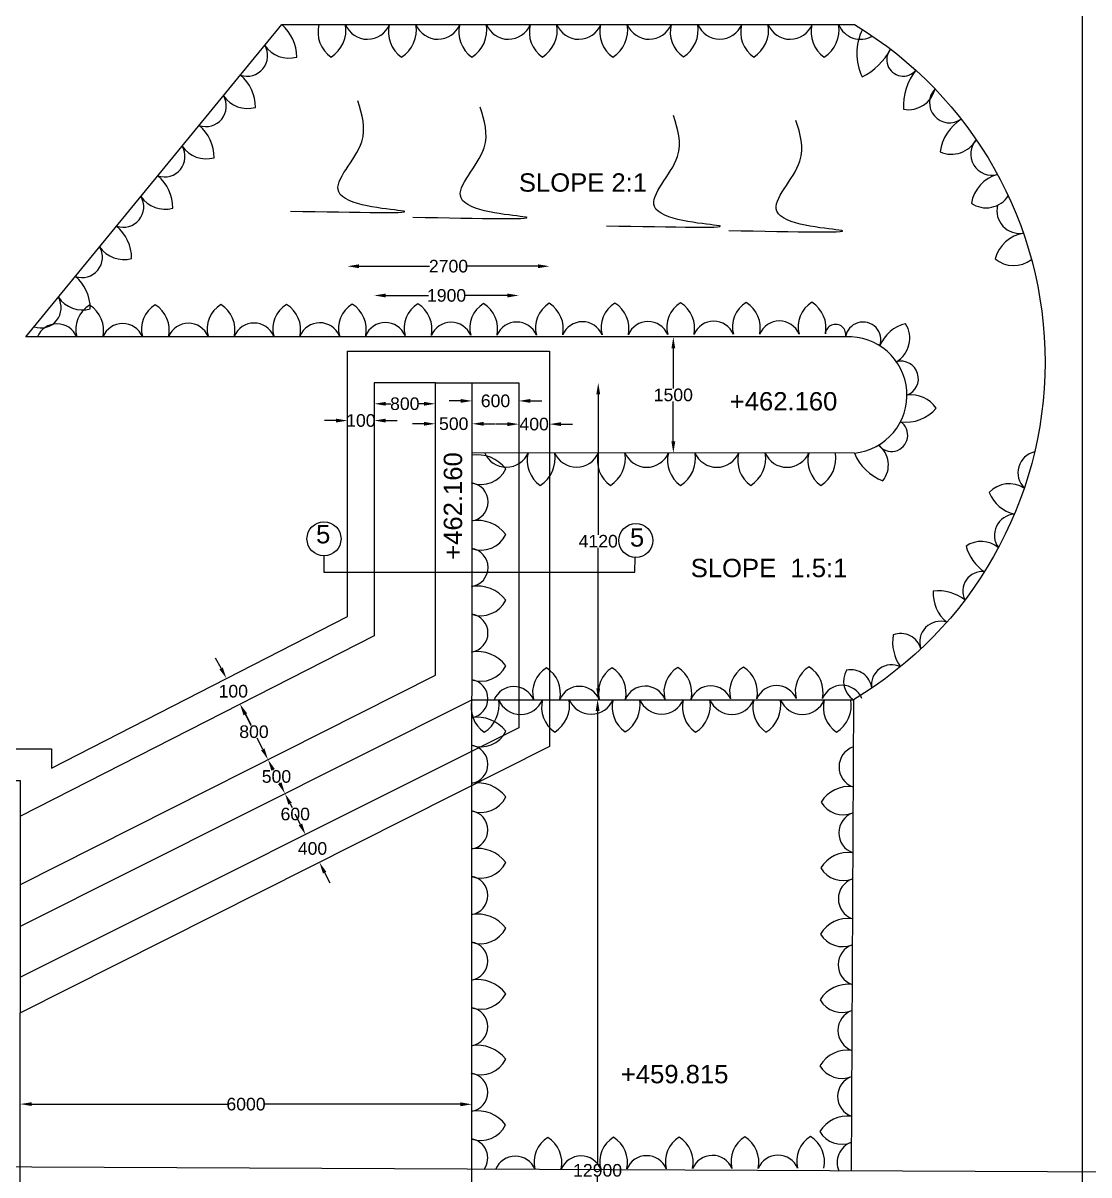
# Model space of a CAD drawing. Header units: inches. Extents: x 3910 to 36465, y 2 to 22749.
# Drawn here: x 24873 to 29522, y 9668 to 14690 of the extents above; entities that cross this region are included whole.
import ezdxf

# ---------------------------------------------------------------- set-up
doc = ezdxf.new("R2010")
doc.units = ezdxf.units.IN
doc.header["$MEASUREMENT"] = 0
doc.styles.get("Standard").update_dxf_attribs({"font": 'arial.ttf', "height": 55})
doc.dimstyles.get("Standard").update_dxf_attribs({"dimtxt": 55, "dimasz": 50, "dimexe": 0.18, "dimexo": 0.0625, "dimgap": 0.09, "dimtad": 0, "dimtih": 1, "dimtoh": 1, "dimdec": 4, "dimzin": 0, "dimdsep": 46, "dimtxsty": 'Standard', "dimcen": 0.09, "dimse1": 1, "dimse2": 1, "dimadec": 0, "dimazin": 0, "dimtfac": 1, "dimtdec": 4, "dimtofl": 0, "dimtmove": 0, "dimatfit": 3, "dimfxl": 1, "dimtolj": 1, "dimtzin": 0, "dimarcsym": 0})

# ---------------------------------------------------------------- blocks, each defined once
blk = doc.blocks.new('*D97')
at = {"color": 0, "lineweight": -2, "transparency": 16777216}
for p, q in [((25737, 11876.8), (25713.5, 11921)), ((25843.6, 11676.2), (25867.1, 11632))]:
    blk.add_line(p, q, dxfattribs=at)
at = {"color": 0, "transparency": 16777216}
for points in [[(25744.3, 11880.7), (25729.6, 11872.9), (25760.4, 11832.7)], [(25851, 11680.1), (25836.2, 11672.2), (25820.1, 11720.3)]]:
    blk.add_solid(points, dxfattribs=at)
at = {"layer": 'Defpoints', "color": 0, "transparency": 16777216}
for p in [(25760.4, 11832.7), (25820.1, 11720.3), (25820.1, 11720.3)]:
    blk.add_point(p, dxfattribs=at)
at = {"color": 0, "transparency": 16777216, "insert": (25790.3, 11776.5), "char_height": 55, "attachment_point": 5}
blk.add_mtext('\\A1;100', dxfattribs=at)
blk = doc.blocks.new('*D98')
at = {"color": 0, "lineweight": -2, "transparency": 16777216}
for p, q in [((25842.1, 11676.2), (25866.4, 11628)), ((25919.1, 11523.6), (25894.8, 11571.7))]:
    blk.add_line(p, q, dxfattribs=at)
at = {"color": 0, "transparency": 16777216}
for points in [[(25849.6, 11679.9), (25834.7, 11672.4), (25819.6, 11720.8)], [(25926.5, 11527.3), (25911.6, 11519.8), (25941.6, 11478.9)]]:
    blk.add_solid(points, dxfattribs=at)
at = {"layer": 'Defpoints', "color": 0, "transparency": 16777216}
for p in [(25957.4, 11790.2), (26079.3, 11548.4), (25941.6, 11478.9)]:
    blk.add_point(p, dxfattribs=at)
at = {"color": 0, "transparency": 16777216, "insert": (25880.6, 11599.9), "char_height": 55, "attachment_point": 5}
blk.add_mtext('\\A1;800', dxfattribs=at)
blk = doc.blocks.new('*D99')
at = {"color": 0, "lineweight": -2, "transparency": 16777216}
for p, q in [((25963.9, 11434.2), (25964.5, 11433)), ((25993.4, 11375.5), (25992.8, 11376.7))]:
    blk.add_line(p, q, dxfattribs=at)
at = {"color": 0, "transparency": 16777216}
for points in [[(25971.4, 11437.9), (25956.5, 11430.5), (25941.6, 11478.9)], [(26000.8, 11379.2), (25985.9, 11371.7), (26015.7, 11330.8)]]:
    blk.add_solid(points, dxfattribs=at)
at = {"layer": 'Defpoints', "color": 0, "transparency": 16777216}
for p in [(25941.6, 11478.9), (26015.7, 11330.8), (26015.7, 11330.8)]:
    blk.add_point(p, dxfattribs=at)
at = {"color": 0, "transparency": 16777216, "insert": (25978.7, 11404.8), "char_height": 55, "attachment_point": 5}
blk.add_mtext('\\A1;500', dxfattribs=at)
blk = doc.blocks.new('*D100')
at = {"color": 0, "lineweight": -2, "transparency": 16777216}
for p, q in [((26038.1, 11286), (26046.5, 11269.2)), ((26083.1, 11196), (26074.7, 11212.8))]:
    blk.add_line(p, q, dxfattribs=at)
at = {"color": 0, "transparency": 16777216}
for points in [[(26045.6, 11289.8), (26030.7, 11282.3), (26015.7, 11330.8)], [(26090.6, 11199.7), (26075.7, 11192.2), (26105.5, 11151.2)]]:
    blk.add_solid(points, dxfattribs=at)
at = {"layer": 'Defpoints', "color": 0, "transparency": 16777216}
for p in [(26015.7, 11330.8), (26105.5, 11151.2), (26105.5, 11151.2)]:
    blk.add_point(p, dxfattribs=at)
at = {"color": 0, "transparency": 16777216, "insert": (26060.6, 11241), "char_height": 55, "attachment_point": 5}
blk.add_mtext('\\A1;600', dxfattribs=at)
blk = doc.blocks.new('*D101')
at = {"color": 0, "lineweight": -2, "transparency": 16777216}
for p, q in [((26083, 11195.9), (26060.6, 11240.6)), ((26188.7, 10985.8), (26211.2, 10941.1))]:
    blk.add_line(p, q, dxfattribs=at)
at = {"color": 0, "transparency": 16777216}
for points in [[(26090.5, 11199.6), (26075.6, 11192.2), (26105.5, 11151.2)], [(26196.2, 10989.6), (26181.3, 10982.1), (26166.2, 11030.5)]]:
    blk.add_solid(points, dxfattribs=at)
at = {"layer": 'Defpoints', "color": 0, "transparency": 16777216}
for p in [(26105.5, 11151.2), (26166.2, 11030.5), (26166.2, 11030.5)]:
    blk.add_point(p, dxfattribs=at)
at = {"color": 0, "transparency": 16777216, "insert": (26135.9, 11090.9), "char_height": 55, "attachment_point": 5}
blk.add_mtext('\\A1;400', dxfattribs=at)
blk = doc.blocks.new('*D102')
at = {"color": 0, "lineweight": -2, "transparency": 16777216}
for p, q in [((24910.9, 9976.5), (25763.6, 9976.2)), ((26780.8, 9975.8), (25928.2, 9976.1))]:
    blk.add_line(p, q, dxfattribs=at)
at = {"color": 0, "transparency": 16777216}
for points in [[(24911, 9984.8), (24910.9, 9968.2), (24860.9, 9976.5)], [(26780.8, 9984.1), (26780.8, 9967.4), (26830.8, 9975.7)]]:
    blk.add_solid(points, dxfattribs=at)
at = {"layer": 'Defpoints', "color": 0, "transparency": 16777216}
for p in [(24860.9, 9976.5), (26830.8, 9975.7), (26830.8, 9975.7)]:
    blk.add_point(p, dxfattribs=at)
at = {"color": 0, "transparency": 16777216, "insert": (25845.9, 9976.1), "char_height": 55, "attachment_point": 5}
blk.add_mtext('\\A1;6000', dxfattribs=at)
blk = doc.blocks.new('*D103')
at = {"color": 0, "lineweight": -2, "transparency": 16777216}
for p, q in [((26238.6, 12956.9), (26188.6, 12956.9)), ((26455.3, 12956.9), (26505.3, 12956.9))]:
    blk.add_line(p, q, dxfattribs=at)
at = {"color": 0, "transparency": 16777216}
for points in [[(26238.6, 12965.2), (26238.6, 12948.5), (26288.6, 12956.9)], [(26455.3, 12965.2), (26455.3, 12948.5), (26405.3, 12956.9)]]:
    blk.add_solid(points, dxfattribs=at)
at = {"layer": 'Defpoints', "color": 0, "transparency": 16777216}
for p in [(26288.6, 12956.9), (26405.3, 12956.9), (26405.3, 12956.9)]:
    blk.add_point(p, dxfattribs=at)
at = {"color": 0, "transparency": 16777216, "insert": (26346.9, 12956.9), "char_height": 55, "attachment_point": 5}
blk.add_mtext('\\A1;100', dxfattribs=at)
blk = doc.blocks.new('*D104')
at = {"color": 0, "lineweight": -2, "transparency": 16777216}
for p, q in [((26455.3, 13030.1), (26477.7, 13030.1)), ((26621.6, 13030.1), (26599.2, 13030.1))]:
    blk.add_line(p, q, dxfattribs=at)
at = {"color": 0, "transparency": 16777216}
for points in [[(26455.3, 13038.4), (26455.3, 13021.8), (26405.3, 13030.1)], [(26621.6, 13038.4), (26621.6, 13021.8), (26671.6, 13030.1)]]:
    blk.add_solid(points, dxfattribs=at)
at = {"layer": 'Defpoints', "color": 0, "transparency": 16777216}
for p in [(26405.3, 13033.2), (26671.6, 13033.2), (26671.6, 13030.1)]:
    blk.add_point(p, dxfattribs=at)
at = {"color": 0, "transparency": 16777216, "insert": (26538.4, 13030.1), "char_height": 55, "attachment_point": 5}
blk.add_mtext('\\A1;800', dxfattribs=at)
blk = doc.blocks.new('*D105')
at = {"color": 0, "lineweight": -2, "transparency": 16777216}
for p, q in [((26621.6, 12942.9), (26571.6, 12942.9)), ((26882, 12942.7), (26932, 12942.7))]:
    blk.add_line(p, q, dxfattribs=at)
at = {"color": 0, "transparency": 16777216}
for points in [[(26621.6, 12951.2), (26621.6, 12934.5), (26671.6, 12942.8)], [(26882, 12951.1), (26882, 12934.4), (26832, 12942.8)]]:
    blk.add_solid(points, dxfattribs=at)
at = {"layer": 'Defpoints', "color": 0, "transparency": 16777216}
for p in [(26671.6, 12942.8), (26832, 12942.8), (26832, 12942.8)]:
    blk.add_point(p, dxfattribs=at)
at = {"color": 0, "transparency": 16777216, "insert": (26751.8, 12942.8), "char_height": 55, "attachment_point": 5}
blk.add_mtext('\\A1;500', dxfattribs=at)
blk = doc.blocks.new('*D106')
at = {"color": 0, "lineweight": -2, "transparency": 16777216}
for p, q in [((26782, 13042.6), (26732, 13042.6)), ((27086.1, 13042.6), (27136.1, 13042.6))]:
    blk.add_line(p, q, dxfattribs=at)
at = {"color": 0, "transparency": 16777216}
for points in [[(26782, 13050.9), (26782, 13034.2), (26832, 13042.6)], [(27086.1, 13050.9), (27086.1, 13034.2), (27036.1, 13042.6)]]:
    blk.add_solid(points, dxfattribs=at)
at = {"layer": 'Defpoints', "color": 0, "transparency": 16777216}
for p in [(26832, 13042.6), (27036.1, 13042.6), (27036.1, 13042.6)]:
    blk.add_point(p, dxfattribs=at)
at = {"color": 0, "transparency": 16777216, "insert": (26934.1, 13042.6), "char_height": 55, "attachment_point": 5}
blk.add_mtext('\\A1;600', dxfattribs=at)
blk = doc.blocks.new('*D107')
at = {"color": 0, "lineweight": -2, "transparency": 16777216}
for p, q in [((26986.1, 12941.3), (26936.1, 12941.3)), ((27219.4, 12941.3), (27269.4, 12941.3))]:
    blk.add_line(p, q, dxfattribs=at)
at = {"color": 0, "transparency": 16777216}
for points in [[(26986.1, 12949.6), (26986.1, 12932.9), (27036.1, 12941.3)], [(27219.4, 12949.6), (27219.4, 12932.9), (27169.4, 12941.3)]]:
    blk.add_solid(points, dxfattribs=at)
at = {"layer": 'Defpoints', "color": 0, "transparency": 16777216}
for p in [(27036.1, 12941.3), (27169.4, 12941.3), (27169.4, 12941.3)]:
    blk.add_point(p, dxfattribs=at)
at = {"color": 0, "transparency": 16777216, "insert": (27102.7, 12941.3), "char_height": 55, "attachment_point": 5}
blk.add_mtext('\\A1;400', dxfattribs=at)
blk = doc.blocks.new('*D108')
at = {"color": 0, "lineweight": -2, "transparency": 16777216}
for p, q in [((27382.2, 13071.9), (27382.2, 12458.8)), ((27382.2, 11789.3), (27382.2, 12402.4))]:
    blk.add_line(p, q, dxfattribs=at)
at = {"color": 0, "transparency": 16777216}
for points in [[(27373.8, 13071.9), (27390.5, 13071.9), (27382.2, 13121.9)], [(27373.8, 11789.3), (27390.5, 11789.3), (27382.2, 11739.3)]]:
    blk.add_solid(points, dxfattribs=at)
at = {"layer": 'Defpoints', "color": 0, "transparency": 16777216}
for p in [(27036.1, 13121.9), (27036.1, 11739.3), (27382.2, 11739.3)]:
    blk.add_point(p, dxfattribs=at)
at = {"color": 0, "transparency": 16777216, "insert": (27382.2, 12430.6), "char_height": 55, "attachment_point": 5}
blk.add_mtext('\\A1;4120', dxfattribs=at)
blk = doc.blocks.new('*D109')
at = {"color": 0, "lineweight": -2, "transparency": 16777216}
for p, q in [((27379.3, 11691.1), (27379.3, 9715.6)), ((27379.3, 7683.8), (27379.3, 9659.3))]:
    blk.add_line(p, q, dxfattribs=at)
at = {"color": 0, "transparency": 16777216}
for points in [[(27371, 11691.1), (27387.7, 11691.1), (27379.3, 11741.1)], [(27371, 7683.8), (27387.7, 7683.8), (27379.3, 7633.8)]]:
    blk.add_solid(points, dxfattribs=at)
at = {"layer": 'Defpoints', "color": 0, "transparency": 16777216}
for p in [(27386.1, 11741.1), (27379.3, 7633.8), (27389, 7633.8)]:
    blk.add_point(p, dxfattribs=at)
at = {"color": 0, "transparency": 16777216, "insert": (27379.3, 9687.4), "char_height": 55, "attachment_point": 5}
blk.add_mtext('\\A1;12900', dxfattribs=at)
blk = doc.blocks.new('*D135')
at = {"color": 0, "lineweight": -2, "transparency": 16777216}
for p, q in [((26455.3, 13502.3), (26641.1, 13502.3)), ((26986.1, 13502.3), (26800.2, 13502.3))]:
    blk.add_line(p, q, dxfattribs=at)
at = {"color": 0, "transparency": 16777216}
for points in [[(26455.3, 13510.6), (26455.3, 13493.9), (26405.3, 13502.3)], [(26986.1, 13510.6), (26986.1, 13493.9), (27036.1, 13502.3)]]:
    blk.add_solid(points, dxfattribs=at)
at = {"layer": 'Defpoints', "color": 0, "transparency": 16777216}
for p in [(27036.1, 13502.3), (26405.3, 13121.8), (27036.1, 13121.9)]:
    blk.add_point(p, dxfattribs=at)
at = {"color": 0, "transparency": 16777216, "insert": (26720.7, 13502.3), "char_height": 55, "attachment_point": 5}
blk.add_mtext('\\A1;1900', dxfattribs=at)
blk = doc.blocks.new('*D136')
at = {"color": 0, "lineweight": -2, "transparency": 16777216}
for p, q in [((26338.6, 13629.8), (26646.4, 13629.8)), ((27119.4, 13629.8), (26811.6, 13629.8))]:
    blk.add_line(p, q, dxfattribs=at)
at = {"color": 0, "transparency": 16777216}
for points in [[(26338.6, 13638.1), (26338.6, 13621.4), (26288.6, 13629.8)], [(27119.4, 13638.1), (27119.4, 13621.4), (27169.4, 13629.8)]]:
    blk.add_solid(points, dxfattribs=at)
at = {"layer": 'Defpoints', "color": 0, "transparency": 16777216}
for p in [(27169.4, 13629.8), (26288.6, 13259.1), (27169.4, 13259.1)]:
    blk.add_point(p, dxfattribs=at)
at = {"color": 0, "transparency": 16777216, "insert": (26729, 13629.8), "char_height": 55, "attachment_point": 5}
blk.add_mtext('\\A1;2700', dxfattribs=at)
blk = doc.blocks.new('*D137')
at = {"color": 0, "lineweight": -2, "transparency": 16777216}
for p, q in [((27709.6, 13271.3), (27709.6, 13096.7)), ((27709.6, 12865.7), (27709.6, 13040.3))]:
    blk.add_line(p, q, dxfattribs=at)
at = {"color": 0, "transparency": 16777216}
for points in [[(27701.2, 13271.3), (27717.9, 13271.3), (27709.6, 13321.3)], [(27701.2, 12865.7), (27717.9, 12865.7), (27709.6, 12815.7)]]:
    blk.add_solid(points, dxfattribs=at)
at = {"layer": 'Defpoints', "color": 0, "transparency": 16777216}
for p in [(27758, 13321.3), (27709.6, 12815.7), (27757.8, 12815.7)]:
    blk.add_point(p, dxfattribs=at)
at = {"color": 0, "transparency": 16777216, "insert": (27709.6, 13068.5), "char_height": 55, "attachment_point": 5}
blk.add_mtext('\\A1;1500', dxfattribs=at)

msp = doc.modelspace()

# ---------------------------------------------------------------- linework, layer by layer
at = {"color": 0}
for points in [[(29493.07547, 16571.57452), (29493.07547, 4133.64921), (26857.74873, 4160.96472), (26774.35758, 3804.99464), (26582.55787, 4447.88378), (26487.25357, 4158.58367), (22085.28161, 4176.2838), (22011.38247, 3714.01365), (21986.97914, 4463.44912), (21891.37044, 4178.47282), (17134.33847, 4189.82344), (17052.2519, 3736.70962), (16877.24269, 4480.00238), (16795.54294, 4193.04374), (4197.27344, 4171.83137)], [(23056.17918, 10854.6629), (23056.17918, 11328.12688), (24086.21316, 11328.12688), (24086.21316, 11526.17555), (24997.04682, 11526.17555), (24997.04682, 11441.83097), (26288.62798, 12103.10146), (26288.62798, 13259.13166), (27169.36902, 13259.13166), (27169.36902, 11535.02345), (24861.70453, 10374.33411), (24861.70453, 11386.31243), (24220.32681, 11386.31243), (24216.56018, 8031.77863), (24860.94981, 8031.77863), (24860.94981, 10373.9545)], [(26829.92671, 7658.62729), (26832.07066, 13121.89659), (27036.09574, 13121.89659), (27036.09574, 11616.47486), (24861.70453, 10529.40353)], [(24861.70453, 10934.6766), (26671.63513, 11846.87637), (26671.63513, 13121.89659), (26832.07063, 13121.83363)], [(26671.63513, 13121.83363), (26405.25492, 13121.83363), (26405.25492, 12018.34979), (24861.70453, 11232.11916)], [(28499.8051, 12815.44687), (26831.95065, 12816.10138)], [(26186.03621, 12367.0747), (26186.03621, 12296.08155), (27541.72549, 12296.08155), (27543.83699, 12359.80995)], [(24861.70453, 10752.82744), (26831.52809, 11739.31038), (28494.77937, 11739.31038), (28485.12038, 9684.53949)], [(29658.94382, 10083.77927), (29658.94382, 9679.02163), (18263.61847, 9732.5883), (10790.60931, 9726.44883), (3993.25348, 9715.10557), (3993.25348, 10207.81145)]]:
    msp.add_lwpolyline(points, dxfattribs=at)
msp.add_lwpolyline([(28460.5862, 13321.2819), (24885.05693, 13321.2819), (26001.78169, 14683.14057), (28500.2716, 14683.14057, -0.5661813239), (28494.77937, 11739.31038, 0.0018656767)], format="xyb", dxfattribs=at)
for centre in [(26186.03621, 12441.25351), (27546.29339, 12433.94807)]:
    msp.add_circle(centre, 74.17881, dxfattribs=at)
for centre, radius, start, end in [((25881.64839, 14541.90374), 185.41804, 0.00553469, 49.61615912), ((26293.10267, 14650.97344), 133.3537, 166.04164516, 235.15548938), ((26140.63658, 14660.434), 141.26603, 302.67911941, 9.3666203), ((26375.53108, 14722.6893), 103.26762, 202.3471116, 337.93327544), ((26600.34146, 14650.97344), 133.3537, 166.04164516, 235.15548938), ((26447.87537, 14660.434), 141.26603, 302.67911941, 9.3666203), ((26682.76987, 14722.6893), 103.26762, 202.3471116, 337.93327544), ((26907.58025, 14650.97344), 133.3537, 166.04164516, 235.15548938), ((26755.11417, 14660.434), 141.26603, 302.67911941, 9.3666203), ((26990.00866, 14722.6893), 103.26762, 202.3471116, 337.93327544), ((27214.81905, 14650.97344), 133.3537, 166.04164516, 235.15548938), ((27062.35296, 14660.434), 141.26603, 302.67911941, 9.3666203), ((27297.24746, 14722.6893), 103.26762, 202.3471116, 337.93327544), ((27522.05784, 14650.97344), 133.3537, 166.04164516, 235.15548938), ((27369.59175, 14660.434), 141.26603, 302.67911941, 9.3666203), ((27604.48625, 14722.6893), 103.26762, 202.3471116, 337.93327544), ((27829.60514, 14651.72596), 133.3537, 166.04164516, 235.15548938), ((27677.13905, 14661.18652), 141.26603, 302.67911941, 9.3666203), ((27912.03355, 14723.44182), 103.26762, 202.3471116, 337.93327544), ((28136.52846, 14650.97344), 133.3537, 166.04164516, 235.15548938), ((27984.06238, 14660.434), 141.26603, 302.67911941, 9.3666203), ((28218.95688, 14722.6893), 103.26762, 202.3471116, 337.93327544), ((28443.76726, 14650.97344), 133.3537, 166.04164516, 235.15548938), ((28291.30117, 14660.434), 141.26603, 302.67911941, 9.3666203), ((28526.19567, 14722.6893), 103.26762, 202.3471116, 300.13649095), ((28746.76789, 14557.04315), 236.97755, 153.69224649, 205.43111115), ((25851.08633, 14547.47638), 88.90367, 250.71619012, 30.58027214), ((26032.95875, 14665.09891), 127.81225, 214.49976958, 285.4773655), ((28404.23425, 14711.62947), 286.76236, 296.62642274, 331.86301157), ((28712.08919, 14530.47084), 71.63961, 140.12744235, 320.27464976), ((28961.58092, 14330.56115), 248.07805, 141.59083291, 183.82014381), ((25701.59281, 14322.32388), 185.41804, 0.00553469, 49.61615912), ((25671.03075, 14327.89653), 88.90367, 250.71619012, 30.58027214), ((25852.90317, 14445.51906), 127.81225, 214.49976958, 285.4773655), ((28734.94384, 14431.8196), 119.62466, 259.94300701, 346.17907241), ((28914.15105, 14342.55476), 87.50899, 136.09181859, 305.89719008), ((29075.73349, 14099.4098), 204.52984, 122.62607482, 171.9484538), ((25521.53722, 14102.74403), 185.41804, 0.00553469, 49.61615912), ((28921.93314, 14244.30918), 126.04581, 247.26477015, 330.22941454), ((29098.14853, 14118.72037), 91.82785, 136.67748206, 286.12994788), ((25490.97516, 14108.31667), 88.90367, 250.71619012, 30.58027214), ((25672.84758, 14225.9392), 127.81225, 214.49976958, 285.4773655), ((25341.48164, 13883.16417), 185.41804, 0.00553469, 49.61615912), ((29167.0789, 13876.39628), 160.11076, 105.73457505, 169.88420886), ((25310.91958, 13888.73682), 88.90367, 250.71619012, 30.58027214), ((25492.792, 14006.35935), 127.81225, 214.49976958, 285.4773655), ((29074.26275, 13999.45594), 114.9479, 235.68218757, 327.04767116), ((29220.50956, 13872.3916), 99.74992, 166.55536177, 279.28989767), ((25161.42605, 13663.58432), 185.41804, 0.00553469, 49.61615912), ((29263.60372, 13619.29199), 156.99567, 99.89978821, 163.98648082), ((25130.86399, 13669.15696), 88.90367, 250.71619012, 30.58027214), ((25312.73641, 13786.77949), 127.81225, 214.49976958, 285.4773655), ((29194.70261, 13760.6667), 127.83277, 230.09747779, 307.18317431), ((24981.37047, 13444.00447), 185.41804, 0.00553469, 49.61615912), ((24950.80841, 13449.57711), 88.90367, 250.71619012, 30.58027214), ((25132.68083, 13567.19964), 127.81225, 214.49976958, 285.4773655), ((25515.52767, 13354.14266), 125.56537, 121.33579511, 194.3321444), ((25380.7269, 13350.64103), 130.75213, 348.02204591, 57.89035624), ((25801.93422, 13355.25438), 125.56537, 121.33579511, 194.3321444), ((25667.13346, 13351.75275), 130.75213, 348.02204591, 57.89035624), ((26088.34078, 13356.3661), 125.56537, 121.33579511, 194.3321444), ((25953.54002, 13352.86447), 130.75213, 348.02204591, 57.89035624), ((26374.74734, 13357.47783), 125.56537, 121.33579511, 194.3321444), ((26239.94657, 13353.97619), 130.75213, 348.02204591, 57.89035624), ((26661.1539, 13358.58955), 125.56537, 121.33579511, 194.3321444), ((26526.35313, 13355.08792), 130.75213, 348.02204591, 57.89035624), ((26947.56045, 13359.70127), 125.56537, 121.33579511, 194.3321444), ((26812.75969, 13356.19964), 130.75213, 348.02204591, 57.89035624), ((27233.96701, 13360.81299), 125.56537, 121.33579511, 194.3321444), ((27099.16625, 13357.31136), 130.75213, 348.02204591, 57.89035624), ((27520.37357, 13361.92472), 125.56537, 121.33579511, 194.3321444), ((27385.5728, 13358.42308), 130.75213, 348.02204591, 57.89035624), ((27806.78013, 13363.03644), 125.56537, 121.33579511, 194.3321444), ((27671.97936, 13359.53481), 130.75213, 348.02204591, 57.89035624), ((28093.18669, 13364.14816), 125.56537, 121.33579511, 194.3321444), ((27958.38592, 13360.64653), 130.75213, 348.02204591, 57.89035624), ((28379.59324, 13365.25989), 125.56537, 121.33579511, 194.3321444), ((28244.79248, 13361.75825), 130.75213, 348.02204591, 57.89035624), ((25229.12111, 13353.03094), 125.56537, 121.33579511, 194.3321444), ((25094.32034, 13349.5293), 130.75213, 348.02204591, 57.89035624), ((25021.77993, 13285.93045), 92.94614, 22.79975223, 157.64504687), ((25308.18648, 13287.04217), 92.94614, 22.79975223, 157.64504687), ((25594.59304, 13288.15389), 92.94614, 22.79975223, 157.64504687), ((25880.9996, 13289.26562), 92.94614, 22.79975223, 157.64504687), ((26167.40616, 13290.37734), 92.94614, 22.79975223, 157.64504687), ((26453.81272, 13291.48906), 92.94614, 22.79975223, 157.64504687), ((26740.21927, 13292.60078), 92.94614, 22.79975223, 157.64504687), ((27026.62583, 13293.71251), 92.94614, 22.79975223, 157.64504687), ((27313.03239, 13294.82423), 92.94614, 22.79975223, 157.64504687), ((27599.43895, 13295.93595), 92.94614, 22.79975223, 157.64504687), ((27885.8455, 13297.04767), 92.94614, 22.79975223, 157.64504687), ((28172.25206, 13298.1594), 92.94614, 22.79975223, 157.64504687), ((28417.2162, 13331.73505), 44.61193, 346.44892987, 176.2889286), ((28537.3403, 13308.8775), 77.74999, 340.04073533, 170.81968474), ((28758.88597, 13223.62099), 159.65487, 103.01701451, 158.42179742), ((28620.56467, 13316.12688), 120.21868, 301.14119283, 31.62992287), ((28474.7163, 13067.93955), 253.73609, 275.67453612, 93.19235078), ((28702.32408, 13139.55701), 76.23483, 290.04357109, 104.88910019), ((28743.68515, 12929.93101), 138.84666, 35.80507934, 96.29855098), ((28726.03445, 13119.28963), 169.28914, 261.28765075, 320.30318415), ((28660.96392, 12892.89025), 71.01443, 217.27551471, 56.27508928), ((26981.41222, 12856.72901), 103.26762, 202.3471116, 337.93327544), ((27205.58463, 12783.50812), 133.3537, 166.04164516, 235.15548938), ((27053.11854, 12792.96868), 141.26603, 302.67911941, 9.3666203), ((27287.43189, 12856.60892), 103.26762, 202.3471116, 337.93327544), ((27511.60431, 12783.38803), 133.3537, 166.04164516, 235.15548938), ((27359.13822, 12792.84859), 141.26603, 302.67911941, 9.3666203), ((27593.45157, 12856.48883), 103.26762, 202.3471116, 337.93327544), ((27817.62398, 12783.26794), 133.3537, 166.04164516, 235.15548938), ((27665.15789, 12792.7285), 141.26603, 302.67911941, 9.3666203), ((27899.47124, 12856.36874), 103.26762, 202.3471116, 337.93327544), ((28123.64366, 12783.14785), 133.3537, 166.04164516, 235.15548938), ((27971.17757, 12792.60841), 141.26603, 302.67911941, 9.3666203), ((28205.49092, 12856.24865), 103.26762, 202.3471116, 337.93327544), ((28429.66333, 12783.02776), 133.3537, 166.04164516, 235.15548938), ((28277.19724, 12792.48832), 141.26603, 302.67911941, 9.3666203), ((28694.70024, 12891.45258), 209.19126, 201.30491807, 250.13888145), ((28538.53614, 12762.9627), 109.08736, 321.26474823, 52.82296297), ((29305.93578, 12729.15151), 93.54018, 102.6610019, 225.42245649), ((26855.45046, 12651.94963), 155.66165, 37.23015452, 99.65499012), ((26870.37405, 12799.59797), 121.42304, 250.35075235, 333.87297243), ((26817.77982, 12602.34016), 83.73591, 278.26764532, 81.92358201), ((29175.31808, 12560.85413), 120.65182, 57.42220037, 136.8905051), ((29234.77132, 12703.41584), 159.30992, 202.16702366, 256.34501263), ((26855.33821, 12365.91519), 155.66165, 37.23015452, 99.65499012), ((29202.68069, 12456.32332), 92.45036, 93.42205948, 215.63938672), ((26870.2618, 12513.56352), 121.42304, 250.35075235, 333.87297243), ((29052.06809, 12310.88207), 118.66931, 50.5029934, 123.62879865), ((29180.73899, 12463.94409), 201.81996, 195.59394708, 235.52685126), ((26817.66757, 12316.30571), 83.73591, 278.26764532, 81.92358201), ((29057.07077, 12213.44645), 84.64634, 83.6009166, 206.9755285), ((26855.22597, 12079.88075), 155.66165, 37.23015452, 99.65499012), ((29006.10228, 12202.97), 162.85924, 176.27995179, 230.2607145), ((28865.12981, 12023.98582), 190.77108, 52.35978353, 96.48419616), ((26870.14955, 12227.52908), 121.42304, 250.35075235, 333.87297243), ((26817.55532, 12030.27127), 83.73591, 278.26764532, 81.92358201), ((28875.05618, 11990.90391), 90.914, 72.76901116, 199.01882406), ((28901.98715, 12077.73753), 0.000000000466, 252.99419851, 244.56070353), ((28851.9913, 11990.71877), 185.84124, 170.25298482, 215.25731062), ((28701.1302, 11936.75412), 91.32875, 15.57569959, 110.71011775), ((26855.11372, 11793.84631), 155.66165, 37.23015452, 99.65499012), ((26870.0373, 11941.49464), 121.42304, 250.35075235, 333.87297243), ((27221.33469, 11771.05942), 125.56537, 121.33579511, 194.3321444), ((27086.53393, 11767.55779), 130.75213, 348.02204591, 57.89035624), ((27507.74125, 11772.17114), 125.56537, 121.33579511, 194.3321444), ((27372.94049, 11768.66951), 130.75213, 348.02204591, 57.89035624), ((27794.14781, 11773.28287), 125.56537, 121.33579511, 194.3321444), ((27659.34704, 11769.78123), 130.75213, 348.02204591, 57.89035624), ((28080.55437, 11774.39459), 125.56537, 121.33579511, 194.3321444), ((27945.7536, 11770.89295), 130.75213, 348.02204591, 57.89035624), ((28366.96093, 11775.50631), 125.56537, 121.33579511, 194.3321444), ((28232.16016, 11772.00468), 130.75213, 348.02204591, 57.89035624), ((28548.45088, 11819.28124), 96.31184, 149.55956195, 236.13292238), ((28485.00419, 11779.58578), 90.6334, 6.79402677, 102.48220282), ((28661.80209, 11804.35742), 87.93063, 64.07901635, 189.19420022), ((26817.44308, 11744.23683), 83.73591, 278.26764532, 81.92358201), ((27013.99351, 11703.95893), 92.94614, 22.79975223, 157.64504687), ((27300.40007, 11705.07065), 92.94614, 22.79975223, 157.64504687), ((27586.80663, 11706.18238), 92.94614, 22.79975223, 157.64504687), ((27873.21319, 11707.2941), 92.94614, 22.79975223, 157.64504687), ((28159.61974, 11708.40582), 92.94614, 22.79975223, 157.64504687), ((28446.0263, 11709.51754), 92.94614, 22.79975223, 157.64504687), ((26960.94403, 11707.14326), 133.3537, 166.04164516, 235.15548938), ((26808.47794, 11716.60382), 141.26603, 302.67911941, 9.3666203), ((27043.37244, 11778.85911), 103.26762, 202.3471116, 337.93327544), ((27268.49134, 11707.89578), 133.3537, 166.04164516, 235.15548938), ((27116.02525, 11717.35634), 141.26603, 302.67911941, 9.3666203), ((27350.91975, 11779.61163), 103.26762, 202.3471116, 337.93327544), ((27576.03864, 11708.6483), 133.3537, 166.04164516, 235.15548938), ((27423.57256, 11718.10886), 141.26603, 302.67911941, 9.3666203), ((27658.46705, 11780.36415), 103.26762, 202.3471116, 337.93327544), ((27882.63947, 11707.14326), 133.3537, 166.04164516, 235.15548938), ((27730.17338, 11716.60382), 141.26603, 302.67911941, 9.3666203), ((27965.06788, 11778.85911), 103.26762, 202.3471116, 337.93327544), ((28189.87826, 11707.14326), 133.3537, 166.04164516, 235.15548938), ((28037.41217, 11716.60382), 141.26603, 302.67911941, 9.3666203), ((28272.30667, 11778.85911), 103.26762, 202.3471116, 337.93327544), ((28497.11705, 11707.14326), 133.3537, 166.04164516, 235.15548938), ((28344.65096, 11716.60382), 141.26603, 302.67911941, 9.3666203), ((26855.00147, 11507.81186), 155.66165, 37.23015452, 99.65499012), ((26869.92505, 11655.4602), 121.42304, 250.35075235, 333.87297243), ((26817.33083, 11458.20239), 83.73591, 278.26764532, 81.92358201), ((28524.49696, 11446.74361), 92.2716, 109.42289924, 250.14783792), ((26854.88922, 11221.77742), 155.66165, 37.23015452, 99.65499012), ((28474.63931, 11219.73254), 141.44108, 82.47508643, 148.68151711), ((26869.8128, 11369.42575), 121.42304, 250.35075235, 333.87297243), ((26817.21858, 11172.16794), 83.73591, 278.26764532, 81.92358201), ((28450.24706, 11350.20121), 111.99869, 210.56217119, 292.29539649), ((28523.42114, 11159.55512), 92.2716, 109.42289924, 250.14783792), ((26854.77697, 10935.74298), 155.66165, 37.23015452, 99.65499012), ((28473.56349, 10932.54404), 141.44108, 82.47508643, 148.68151711), ((26869.70056, 11083.39131), 121.42304, 250.35075235, 333.87297243), ((28449.17124, 11063.01272), 111.99869, 210.56217119, 292.29539649), ((26817.10633, 10886.1335), 83.73591, 278.26764532, 81.92358201), ((28521.79373, 10871.68035), 92.2716, 109.42289924, 250.14783792), ((26854.66473, 10649.70854), 155.66165, 37.23015452, 99.65499012), ((28471.93607, 10644.66927), 141.44108, 82.47508643, 148.68151711), ((26869.58831, 10797.35687), 121.42304, 250.35075235, 333.87297243), ((28447.54382, 10775.13794), 111.99869, 210.56217119, 292.29539649), ((26816.99408, 10600.09906), 83.73591, 278.26764532, 81.92358201), ((28520.71791, 10584.49185), 92.2716, 109.42289924, 250.14783792), ((26854.55248, 10363.67409), 155.66165, 37.23015452, 99.65499012), ((28470.86025, 10357.48078), 141.44108, 82.47508643, 148.68151711), ((26869.47606, 10511.32243), 121.42304, 250.35075235, 333.87297243), ((26816.88184, 10314.06462), 83.73591, 278.26764532, 81.92358201), ((28446.468, 10487.94945), 111.99869, 210.56217119, 292.29539649), ((28519.64209, 10297.30336), 92.2716, 109.42289924, 250.14783792), ((26854.44023, 10077.63965), 155.66165, 37.23015452, 99.65499012), ((28469.78443, 10070.29228), 141.44108, 82.47508643, 148.68151711), ((26869.36381, 10225.28798), 121.42304, 250.35075235, 333.87297243), ((26816.76959, 10028.03017), 83.73591, 278.26764532, 81.92358201), ((28445.39218, 10200.76096), 111.99869, 210.56217119, 292.29539649), ((28518.56627, 10010.11486), 92.2716, 109.42289924, 250.14783792), ((26854.32798, 9791.60521), 155.66165, 37.23015452, 99.65499012), ((28468.70861, 9783.10379), 141.44108, 82.47508643, 148.68151711), ((26869.25156, 9939.25354), 121.42304, 250.35075235, 333.87297243), ((28444.31636, 9913.57246), 111.99869, 210.56217119, 292.29539649), ((26816.65734, 9741.99573), 83.73591, 323.39679418, 81.92358201), ((27227.79494, 9723.57765), 125.56537, 121.33579511, 194.3321444), ((27092.99418, 9720.07602), 130.75213, 348.02204591, 57.89035624), ((27514.2015, 9724.68938), 125.56537, 121.33579511, 194.3321444), ((27379.40074, 9721.18774), 130.75213, 348.02204591, 57.89035624), ((27800.60806, 9725.8011), 125.56537, 121.33579511, 194.3321444), ((27665.80729, 9722.29946), 130.75213, 348.02204591, 57.89035624), ((28087.01462, 9726.91282), 125.56537, 121.33579511, 194.3321444), ((27952.21385, 9723.41119), 130.75213, 348.02204591, 57.89035624), ((28373.42117, 9728.02454), 125.56537, 121.33579511, 194.3321444), ((28238.62041, 9724.52291), 130.75213, 348.02204591, 57.89035624), ((28516.39163, 9722.48259), 92.2716, 109.42289924, 204.11149079), ((27020.45376, 9656.47716), 92.94614, 22.79975223, 157.64504687), ((27306.86032, 9657.58889), 92.94614, 22.79975223, 157.64504687), ((27593.26688, 9658.70061), 92.94614, 22.79975223, 157.64504687), ((27879.67344, 9659.81233), 92.94614, 22.79975223, 157.64504687), ((28166.07999, 9660.92405), 92.94614, 22.79975223, 157.64504687)]:
    msp.add_arc(centre, radius, start, end, dxfattribs=at)
for points in [[(26040.09743, 13870.233), (26520.03284, 13871.91927), (26250.01529, 13954.09892), (26350.65816, 14172.42689), (26333.47524, 14350.27831)], [(26573.77106, 13844.00368), (27053.70647, 13845.68995), (26783.68891, 13927.86961), (26884.33178, 14146.19757), (26867.14886, 14324.04899)], [(27417.43258, 13806.2843), (27897.36799, 13807.97057), (27627.35043, 13890.15023), (27727.9933, 14108.4782), (27710.81038, 14286.32961)], [(27951.10608, 13785.88374), (28431.04149, 13787.57001), (28161.02393, 13869.74966), (28261.6668, 14088.07763), (28244.48388, 14265.92905)]]:
    msp.add_spline(points, degree=3, dxfattribs=at)

# ---------------------------------------------------------------- texts
for s, p in [('SLOPE 2:1', (27036.08728, 13954.92183)), ('+462.160', (27955.71632, 13000.94632)), ('5', (26151.41292, 12421.42728)), ('5', (27520.45682, 12407.33177)), ('SLOPE  1.5:1', (27785.4362, 12274.03871)), ('+459.815', (27480.7304, 10067.3071))]:
    msp.add_text(s, height=80, dxfattribs=at).set_placement(p)
msp.add_text('+462.160', height=80, rotation=90, dxfattribs=at).set_placement((26788.27034, 12349.72194))

# ---------------------------------------------------------------- dimensions: what is measured, and where the dimension line sits
for base, p1, p2, text, picture, middle in [((27169.36902, 13629.7591), (26288.62798, 13259.13166), (27169.36902, 13259.13166), '2700', '*D136', (26728.9985, 13629.7591)), ((27036.09574, 13502.27669), (26405.25492, 13121.83363), (27036.09574, 13121.89659), '1900', '*D135', (26720.67533, 13502.27669))]:
    dim = msp.add_linear_dim(base=base, p1=p1, p2=p2, text=text, dimstyle='Standard', dxfattribs=at)
    dim.commit()
    dim.dimension.update_dxf_attribs({"geometry": picture, "text_midpoint": middle})
for base, p1, p2, text, picture, middle in [((27709.5694, 12815.73807), (27757.95164, 13321.2819), (27757.75325, 12815.73807), '1500', '*D137', (27709.5694, 13068.50998)), ((27379.33184, 7633.79027), (27386.08385, 11741.08836), (27389.03562, 7633.79027), '12900', '*D109', (27379.33184, 9687.43932))]:
    dim = msp.add_linear_dim(base=base, p1=p1, p2=p2, angle=90, text=text, dimstyle='Standard', dxfattribs=at)
    dim.commit()
    dim.dimension.update_dxf_attribs({"geometry": picture, "text_midpoint": middle})
for p1, p2, distance, text, picture, middle in [((27036.09574, 13121.89659), (27036.09574, 11739.31038), 346.08014, '4120', '*D108', (27382.17588, 12430.60348)), ((26405.25492, 13033.21268), (26671.63513, 13033.21268), -3.11661, '800', '*D104', (26538.44502, 13030.09606)), ((26832.03952, 13042.55872), (27036.09574, 13042.55872), 0, '600', '*D106', (26934.06763, 13042.55872)), ((26288.62798, 12956.85634), (26405.25492, 12956.85634), 0, '100', '*D103', (26346.94145, 12956.85634)), ((26671.63513, 12942.8317), (26832.00036, 12942.76877), 0, '500', '*D105', (26751.81775, 12942.80024)), ((27036.09574, 12941.27346), (27169.36902, 12941.27346), 0, '400', '*D107', (27102.73238, 12941.27346)), ((25760.42465, 11832.66915), (25820.13476, 11720.31003), 0, '100', '*D97', (25790.27971, 11776.48959)), ((25957.41175, 11790.23413), (26079.32001, 11548.35127), -154.27364, '800', '*D98', (25880.60032, 11599.85925)), ((25941.55445, 11478.91782), (26015.74696, 11330.76913), 0, '500', '*D99', (25978.6507, 11404.84348)), ((26015.74696, 11330.76913), (26105.50494, 11151.23264), 0, '600', '*D100', (26060.62595, 11241.00089)), ((26105.50494, 11151.23264), (26166.24078, 11030.47859), 0, '400', '*D101', (26135.87286, 11090.85562)), ((24860.94981, 9976.51091), (26830.83601, 9975.73787), 0, '6000', '*D102', (25845.89291, 9976.12439))]:
    dim = msp.add_aligned_dim(p1=p1, p2=p2, distance=distance, text=text, dimstyle='Standard', dxfattribs=at)
    dim.commit()
    dim.dimension.update_dxf_attribs({"geometry": picture, "text_midpoint": middle})

doc.saveas('drawing.dxf')
